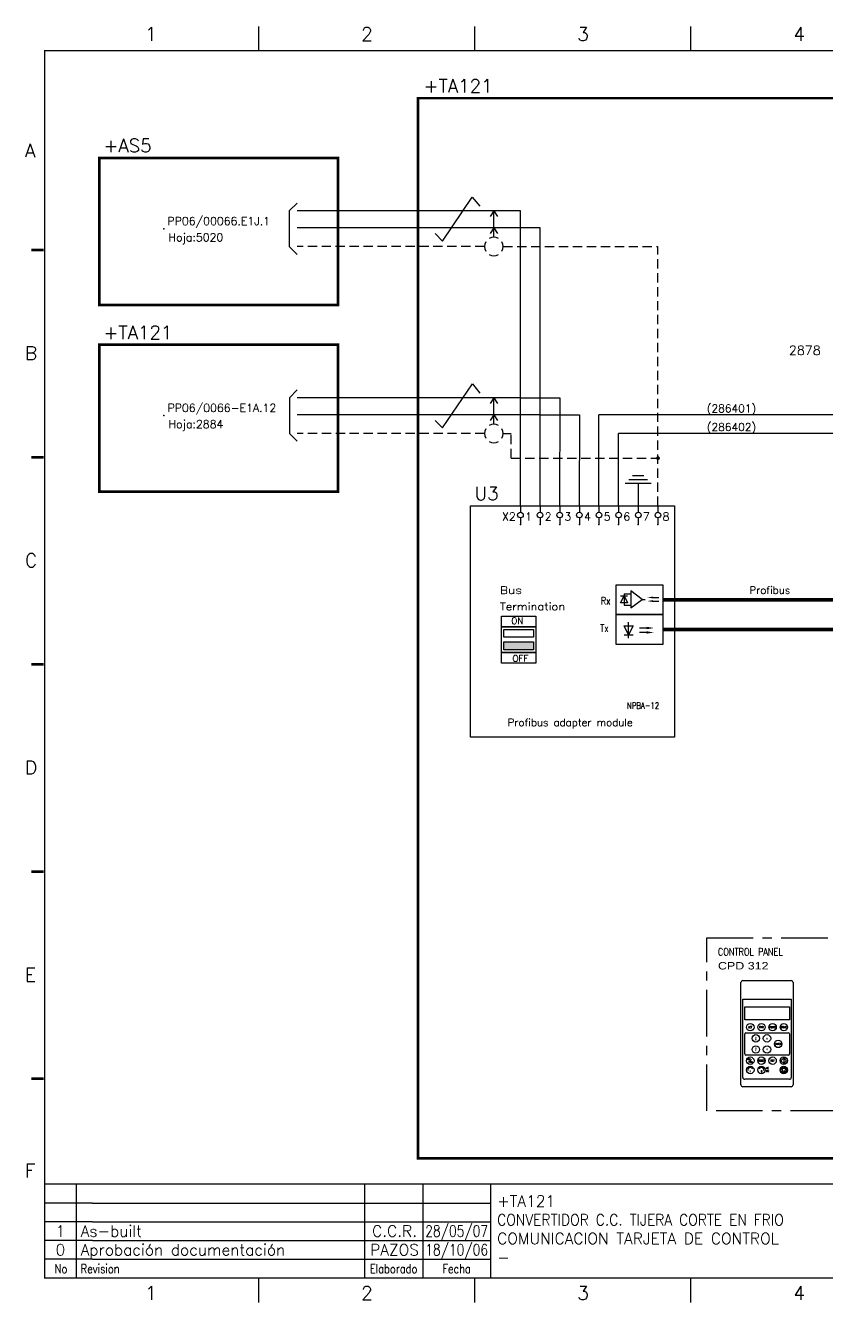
# Model space of a CAD drawing. Extents: x 889 to 1361, y -57 to 286.
# Drawn here: x 888.6 to 1104.1, y -57 to 286.3 of the extents above; entities that cross this region are included whole.
import ezdxf
from ezdxf.enums import TextEntityAlignment as Align

# ---------------------------------------------------------------- set-up
doc = ezdxf.new("R2010")
doc.units = 0
doc.header["$LTSCALE"] = 10
doc.header["$MEASUREMENT"] = 0
for name, pattern in [('CENTER', [2, 1.25, -0.25, 0.25, -0.25]), ('DASHDOT', [1, 0.5, -0.25, 0, -0.25]), ('HIDDEN', [0.375, 0.25, -0.125])]:
    doc.linetypes.add(name, pattern=pattern)
doc.layers.get('0').update_dxf_attribs({"linetype": 'CONTINUOUS'})
for name, color, linetype in [('1', 7, 'CONTINUOUS'), ('10', 5, 'CONTINUOUS'), ('102', 7, 'CONTINUOUS'), ('2', 7, 'CONTINUOUS'), ('25', 3, 'CONTINUOUS'), ('25PK', 4, 'CENTER'), ('35', 2, 'CONTINUOUS'), ('8', 1, 'CONTINUOUS'), ('9', 6, 'CONTINUOUS'), ('NODE', 7, 'CONTINUOUS')]:
    doc.layers.add(name, color=color, linetype=linetype)
doc.styles.add('ABBSTYLE', font='ROMANS.SHX', dxfattribs={"width": 0.8})
doc.styles.add('HELV', font='HELV.SHX')
doc.styles.add('LABEL', font='SIMPLEX', dxfattribs={"width": 0.8, "height": 4})
doc.styles.add('ROMANS', font='ROMANS.SHX')
doc.styles.get("Standard").update_dxf_attribs({"font": 'simplex'})

# ---------------------------------------------------------------- blocks, each defined once
blk = doc.blocks.new('ACAD0257')
at = {"layer": '2'}
for p, q in [((215, 132), (215, 159.5)), ((215.5, 160), (228.5, 160)), ((229, 159.5), (229, 132)), ((215.5, 155), (228.5, 155)), ((215.5, 134), (215.5, 155)), ((228.5, 155), (228.5, 134)), ((216, 153), (228, 153)), ((216, 149.5), (216, 153)), ((228, 153), (228, 149.5)), ((228, 149.5), (216, 149.5)), ((216, 140.3), (216, 145.7)), ((216.3, 146), (227.7, 146)), ((228, 145.7), (228, 140.3)), ((227.7, 140), (216.3, 140)), ((217.8481351728414, 138.7939270103938), (216.9934306319097, 138.1294219295075)), ((226.5, 139.25), (225.75, 138.5)), ((225.75, 138.5), (226.5, 137.75)), ((227.25, 138.5), (226.5, 139.25)), ((226.5, 139), (226.5, 138)), ((226.5, 137.75), (227.25, 138.5)), ((225.8796362901317, 136.4071345249903), (226.5, 135.25)), ((227.1142087806116, 136.4071345249903), (225.8796362901317, 136.4071345249903)), ((226.5, 135.25), (227.1142087806116, 136.4071345249903)), ((228.5, 131.5), (215.5, 131.5)), ((228, 133.5), (216, 133.5))]:
    blk.add_line(p, q, dxfattribs=at)
for centre, radius in [((217.5, 147.5), 1), ((220.5, 147.5), 1), ((223.5, 147.5), 1), ((226.5, 147.5), 1), ((219, 144.5), 1), ((222, 144.5), 1), ((219, 141.5), 1), ((222, 141.5), 1), ((225, 143), 1), ((217.5, 138.5), 1), ((220.5, 138.5), 1), ((223.5, 138.5), 1), ((226.5, 138.5), 1), ((217.5, 136), 1), ((220.5, 136), 1), ((226.5, 136), 1), ((226.5, 136), 0.75)]:
    blk.add_circle(centre, radius, dxfattribs=at)
for centre, radius, start, end in [((215.5, 159.5), 0.5, 90, 180), ((228.5, 159.5), 0.5, 0, 90), ((216.3, 145.7), 0.3, 90, 180), ((227.7, 145.7), 0.3, 0, 90), ((216.3, 140.3), 0.3, 180, 270), ((227.7, 140.3), 0.3, 270, 0), ((216, 134), 0.5, 180, 270), ((217.5, 136), 0.6637186160513493, 25.19740898008553, 188.5605633170787), ((220.5, 136), 0.6637186160513493, 351.4394366829213, 154.8025910199183), ((228, 134), 0.5, 270, 0), ((215.5, 132), 0.5, 180, 270), ((228.5, 132), 0.5, 270, 0)]:
    blk.add_arc(centre, radius, start, end, dxfattribs=at)
for points in [[(218.75, 144.5), (219.25, 144.5), (219, 145)], [(218.75, 144), (219.25, 144), (219, 144.5)], [(221.75, 144.25), (222.25, 144.25), (222, 144.75)], [(218.75, 142), (219.25, 142), (219, 141.5)], [(218.75, 141.5), (219.25, 141.5), (219, 141)], [(221.75, 141.75), (222.25, 141.75), (222, 141.25)], [(218.09995874996, 136.2829321967632), (217.7477515216906, 136.4922686849768), (217.8674194223316, 136.6798568098615), (217.8687793788416, 136.6798568098615)], [(219.90004125004, 136.2829321967632), (220.2522484783094, 136.4922686849768), (220.1325805776684, 136.6798568098615), (220.1312206211584, 136.6798568098615)]]:
    blk.add_solid(points, dxfattribs=at)
at = {"layer": '2', "style": 'ROMANS', "width": 0.8}
for s, p in [('ACT', (217.5, 147.5)), ('PAR', (220.5, 147.5)), ('FUNC', (223.5, 147.5)), ('DRIVE', (226.5, 147.5)), ('ENTER', (225, 143)), ('RESET', (220.5, 138.5)), ('REF', (223.5, 138.5))]:
    blk.add_text(s, height=0.5, dxfattribs=at).set_placement(p, align=Align.MIDDLE)
for s, height, p in [('LOC', 0.3200000000000001, (216.8072958660545, 138.7277477816382)), ('REM', 0.3200000000000001, (217.3727561871242, 137.9260033188665)), ('I', 0.5, (217.4004331881744, 135.3764735608475)), ('0', 0.5, (220.3308449754872, 135.3629128811035)), ('AC', 0.5, (221.7417849646071, 136.2715211537371)), ('DC', 0.5, (221.7553514407412, 135.4849644769771))]:
    blk.add_text(s, height=height, dxfattribs=at).set_placement(p)
blk = doc.blocks.new('NOD', base_point=(237.5, 170))
at = {"layer": 'NODE'}
blk.add_point((237.5, 170), dxfattribs=at)
blk = doc.blocks.new('$021501')
at = {"layer": '2'}
for p, q in [((0, -6), (0, 0)), ((-3.5, -6), (3.5, -6)), ((-2.5, -7), (2.5, -7)), ((-1.5, -8), (1.5, -8))]:
    blk.add_line(p, q, dxfattribs=at)
blk.add_blockref('NOD', (0, 0), dxfattribs=at)
blk = doc.blocks.new('$$PLD12C')
for p, q in [((0, 2.499999999999972), (0, 0.75)), ((0, -0.75), (0, -2.500000000000028))]:
    blk.add_line(p, q)
at = {"layer": '2'}
blk.add_circle((0, 0), 0.75, dxfattribs=at)
for p in [(0, 2.499999999999972), (0, -2.500000000000028)]:
    blk.add_blockref('NOD', p, dxfattribs=at)
at = {"layer": '8'}
blk.add_attdef('*A', (1.25, -1.5), '', height=2.15, dxfattribs=at)
at = {"layer": '9'}
blk.add_attdef('ID', text='', height=2.15, dxfattribs=at).set_placement((-1.25, -1.5), align=Align.RIGHT)
blk = doc.blocks.new('$030107')
at = {"layer": '102'}
for centre, start, end in [((0, 0), 150.0000000000002, 209.9999999999999), ((0, 0), 60.00000000000018, 119.9999999999999), ((0, 0), 330.0000000000002, 29.99999999999989), ((0, -2.842170943040401e-14), 240.0000000000001, 299.9999999999998)]:
    blk.add_arc(centre, 2.500000000000008, start, end, dxfattribs=at)
blk = doc.blocks.new('$PP313')
at = {"layer": '2'}
blk.add_blockref('NOD', (0, 0), dxfattribs=at)
at = {"layer": '8'}
blk.add_attdef('1A', (1, -3.324999999999989), '', height=2.15, dxfattribs=at)
at = {"layer": '9'}
blk.add_attdef('ID', (1, 1), '', height=2.15, dxfattribs=at)
blk = doc.blocks.new('newcajec')
at = {"layer": '1'}
for p, q in [((179.4, 20.84999999999999), (0.1303441721052074, 20.84999999999999)), ((7, 20.84999999999999), (7, 0)), ((71, 20.84999999999999), (71, 0)), ((84, 20.84999999999999), (84, 0.08964143426294768)), ((99, 20.84999999999999), (99, 0)), ((10.6, 16.64), (0, 16.64)), ((10.6, 16.64), (99.00000000000001, 16.64)), ((10.6, 12.48), (0, 12.48)), ((10.6, 12.48), (99.00000000000001, 12.48)), ((10.6, 8.32), (0, 8.32)), ((10.6, 8.32), (99.00000000000001, 8.32)), ((10.6, 4.16), (0, 4.16)), ((10.6, 4.16), (99.00000000000001, 4.16))]:
    blk.add_line(p, q, dxfattribs=at)
for points in [[(47.50000000000003, 272.5, 0.3, 0.3, 0), (47.50000000000003, 277.9125820568927, 0.3, 0.3, 0)], [(95.50000000000003, 272.5, 0.3, 0.3, 0), (95.50000000000003, 277.9125820568927, 0.3, 0.3, 0)], [(143.5000000000001, 272.5, 0.3, 0.3, 0), (143.5000000000001, 277.9125820568927, 0.3, 0.3, 0)], [(-2.989059080962793, 228.2254404700672, 0.6, 0.6, 0), (-0.1817779831361044, 228.2254404700672, 0.6, 0.6, 0)], [(-2.989059080962793, 182.2254404700672, 0.6, 0.6, 0), (-0.1817779831361044, 182.2254404700672, 0.6, 0.6, 0)], [(-2.989059080962793, 136.2254404700672, 0.6, 0.6, 0), (-0.1817779831361044, 136.2254404700672, 0.6, 0.6, 0)], [(-2.989059080962793, 90.2254404700672, 0.6, 0.6, 0), (-0.1817779831361044, 90.2254404700672, 0.6, 0.6, 0)], [(-2.989059080962793, 44.22544047006719, 0.6, 0.6, 0), (-0.1817779831361044, 44.22544047006719, 0.6, 0.6, 0)], [(47.50000000000004, -5.50000000000002, 0.3, 0.3, 0), (47.50000000000004, -0.08741794310727435, 0.3, 0.3, 0)], [(95.50000000000003, -5.50000000000002, 0.3, 0.3, 0), (95.50000000000003, -0.08741794310727435, 0.3, 0.3, 0)], [(143.5000000000001, -5.50000000000002, 0.3, 0.3, 0), (143.5000000000001, -0.08741794310727435, 0.3, 0.3, 0)]]:
    blk.add_lwpolyline(points, format="xyseb", dxfattribs=at)
at = {"layer": '1', "const_width": 0.3}
blk.add_lwpolyline([(0, 0), (0, 272.5), (383, 272.5), (383, 0)], close=True, dxfattribs=at)
at = {"layer": '1', "style": 'ROMANS'}
for s, p in [('1', (22.29321663019694, 274.6822757111598)), ('2', (70.29321663019694, 274.6822757111598)), ('3', (118.2932166301969, 274.6822757111598)), ('4', (166.2932166301969, 274.6822757111598)), ('A', (-4.369531937893967, 248.8361050328228)), ('B', (-4.369531937893967, 203.8361050328228)), ('C', (-4.369531937893967, 157.8361050328228)), ('D', (-4.369531937893967, 111.8361050328228)), ('E', (-4.369531937893967, 65.8361050328228)), ('F', (-4.369531937893967, 22.33610503282279)), ('1', (22.29321663019694, -4.817724288840244)), ('2', (70.29321663019694, -4.817724288840244)), ('3', (118.2932166301969, -4.817724288840244)), ('4', (166.2932166301969, -4.817724288840244))]:
    blk.add_text(s, height=3, dxfattribs=at).set_placement(p)
at = {"layer": '1', "style": 'LABEL', "width": 0.8}
for s, p in [('No', (2.226666121281127, 1.047317943107212)), ('Revision', (7.999999999999986, 1.047317943107211))]:
    blk.add_text(s, height=2, dxfattribs=at).set_placement(p)
for s, p in [('Elaborado', (77.5, 1.047317943107211)), ('Fecha', (91.5, 1.047317943107211))]:
    blk.add_text(s, height=2, dxfattribs=at).set_placement(p, align=Align.CENTER)
at = {"layer": '10', "style": 'ROMANS'}
for tag, p in [('REV41', (3.5, 18.74499999999998)), ('REV43', (77.69972273858866, 18.74499999999998)), ('REV31', (3.5, 14.58499999999999)), ('REV33', (77.69972273858866, 14.58499999999999)), ('REV21', (3.5, 10.42499999999999)), ('REV23', (77.69972273858866, 10.42499999999999)), ('REV11', (3.5, 6.265000000000002)), ('REV13', (77.69972273858866, 6.265000000000002))]:
    blk.add_attdef(tag, text='', height=2.5, dxfattribs=at).set_placement(p, align=Align.MIDDLE)
for tag, p, height in [('REV42', (7.999999999999986, 17.49499999999998), 2.5), ('SHEETNAME1', (100.5, 15.82514432423481), 2.5), ('DESIGNCHECK', (180.7368689439597, 14.83229733012664), 2.5), ('DOCUMENTTYPE', (216.431556680333, 16.80300784715599), 2.5), ('NOTA', (305.324267012746, 15.80181941457773), 3), ('REV32', (7.999999999999986, 13.33499999999999), 2.5), ('OBJECT', (216.431556680333, 12.40274635088354), 2.5), ('REV22', (7.999999999999986, 9.174999999999999), 2.5), ('SHEETNAME2', (100.5, 11.66514432423481), 2.5), ('ORDER', (305.324267012746, 7.301819414577723), 4.5), ('SHEETNAME3', (100.5, 7.505144324234807), 2.5), ('DRAWINGCHECK', (180.5313437479052, 7.714149530439984), 2.5), ('CUSTOMER', (216.431556680333, 8.084891464683468), 2.5), ('REV12', (7.999999999999986, 5.015000000000002), 2.5), ('SHEETNAME4', (100.5, 3.345144324234811), 2.5), ('USER', (180.634361454448, 0.7089454855303376), 2.5), ('DEPARTMENT', (271.9308878022507, 1.045088830057653), 2.5), ('DOCUMENT_ID', (305.324267012746, 0.9341589120460885), 4.4)]:
    blk.add_attdef(tag, p, '', height=height, dxfattribs=at)
for tag, width, p, p2 in [('REV44', 1.221199022953692, (84.52509332113708, 17.49499999999998), (98.48165358346499, 17.49499999999998)), ('REV34', 1.221199022953692, (84.52509332113708, 13.33499999999998), (98.48165358346499, 13.33499999999998)), ('REV24', 1.221199022953692, (84.52509332113708, 9.174999999999988), (98.48165358346499, 9.174999999999988)), ('REV14', 1.221199022953692, (84.52509332113708, 5.014999999999999), (98.48165358346499, 5.014999999999999)), ('CREATED2', 7.039914616041486, (282.7069601254168, 1.045088830057653), (301.1448317388588, 1.045088830057653))]:
    blk.add_attdef(tag, text='', height=2.5, dxfattribs=dict(at, width=width)).set_placement(p, p2, align=Align.FIT)
for tag, p in [('SHEET', (382, 7.433333330000005)), ('NEXTSHEET', (382, 0.5000000000000018))]:
    blk.add_attdef(tag, text='', height=2.5, dxfattribs=at).set_placement(p, align=Align.RIGHT)

msp = doc.modelspace()

# ---------------------------------------------------------------- hatches: boundary and pattern name
at = {"layer": '2'}
msp.add_hatch(color=256, dxfattribs=at).paths.add_polyline_path([(1017.067595418967, 120.7215356501251), (1017.067595418967, 118.622309107412), (1025.03940051453, 118.622309107412), (1025.03940051453, 120.7215356501251)])

# ---------------------------------------------------------------- linework, layer by layer
for p, q in [((959.4440091818186, 236.4987894556207), (961.5653295253783, 238.6201097991803)), ((959.4440091818186, 236.4987894556207), (959.4440091818186, 226.9336620098839)), ((1021.559461882865, 157.3158068670359), (1021.559461882865, 236.4987894556207)), ((1026.837026969293, 157.3158068670359), (1026.837026969293, 231.933662009884)), ((959.4440091818186, 226.9336620098838), (961.5653295253783, 224.8123416663242)), ((959.4626776998134, 186.3088541813619), (961.583998043373, 188.4301745249215)), ((959.4626776998134, 186.3088541813619), (959.4626776998134, 176.7437267356251)), ((1042.669722228579, 176.6991571373094), (1042.669722228579, 181.6991571373093)), ((1047.947287315007, 181.6991571373093), (1042.669722228579, 181.6991571373093)), ((1163.438202048241, 181.6991571373094), (1047.947287315007, 181.6991571373093)), ((959.4626776998134, 176.743726735625), (961.583998043373, 174.6224063920654)), ((1042.669722228579, 157.3158068670358), (1042.669722228579, 176.6991571373094)), ((1163.438202048241, 176.6991571373094), (1047.947287315007, 176.6991571373094)), ((1047.947287315007, 157.3158068670358), (1047.947287315007, 176.6991571373094))]:
    msp.add_line(p, q)
at = {"linetype": 'HIDDEN'}
msp.add_line((1058.510612511128, 157.3158068670359), (1058.510612511128, 226.933662009884), dxfattribs=at)
at = {"const_width": 0.5}
msp.add_lwpolyline([(1058.279281029123, 170.0949719499625, 1), (1058.779281029123, 170.0949719499625, 1)], format="xyb", close=True, dxfattribs=at)
msp.add_lwpolyline([(1008.163763537076, 157.3158068670359), (1062.931959045372, 157.3158068670359), (1062.931959045372, 95.17094062273208), (1008.163763537076, 95.17094062273208)], close=True)
for points in [[(1240.961255252108, 132.0633462899772, 1, 1, 0), (1059.781789271367, 132.0633462899772, 1, 1, 0)], [(1240.961255252108, 124.0633462899772, 1, 1, 0), (1059.781789271367, 124.0633462899772, 1, 1, 0)]]:
    msp.add_lwpolyline(points, format="xyseb")
at = {"layer": '2', "color": 7}
for p, q in [((1000.630644800966, 228.433662009884), (1008.630644800966, 240.2487894556207)), ((1008.630644800966, 240.2487894556207), (1010.630644800966, 237.7487894556207)), ((1021.559461882865, 236.4987894556207), (961.5653295253783, 236.4987894556207)), ((1014.397493034042, 236.4987894556207), (1013.397493034042, 234.9987894556207)), ((1014.397493034042, 236.4987894556207), (1015.397493034042, 234.9987894556207)), ((1014.397493034042, 229.433662009884), (1014.397493034042, 236.4987894556207)), ((1026.837026969293, 231.933662009884), (961.5653295253783, 231.933662009884)), ((998.6306448009657, 230.433662009884), (1000.630644800966, 228.433662009884)), ((1014.397493034042, 231.933662009884), (1013.397493034042, 230.433662009884)), ((1014.397493034042, 231.933662009884), (1015.397493034042, 230.433662009884)), ((1000.649313318961, 178.2437267356251), (1008.649313318961, 190.0588541813618)), ((1008.649313318961, 190.0588541813618), (1010.649313318961, 187.5588541813618)), ((1021.57813040086, 186.3088541813619), (961.583998043373, 186.3088541813619)), ((1014.416161552037, 186.3088541813618), (1013.416161552037, 184.8088541813618)), ((1014.416161552037, 179.2437267356251), (1014.416161552037, 186.3088541813618)), ((1014.416161552037, 186.3088541813618), (1015.416161552037, 184.8088541813618)), ((1021.559461882865, 186.3088541813619), (1032.106616738581, 186.3088541813619)), ((1032.106616738581, 186.3088541813619), (1032.095923537727, 157.3158068670359)), ((1026.855695487288, 181.7437267356252), (961.583998043373, 181.7437267356252)), ((998.6493133189606, 180.2437267356251), (1000.649313318961, 178.2437267356251)), ((1014.416161552037, 181.7437267356251), (1013.416161552037, 180.2437267356251)), ((1014.416161552037, 181.7437267356251), (1015.416161552037, 180.2437267356251)), ((1026.837026969293, 181.7437267356252), (1037.420970435047, 181.7437267356252)), ((1037.420970435047, 181.7437267356252), (1037.373488624155, 157.3158068670359)), ((1047.281789271367, 136.0633462899772), (1059.781789271367, 136.0633462899772)), ((1047.281789271367, 128.0633462899772), (1047.281789271367, 136.0633462899772)), ((1059.781789271367, 136.0633462899772), (1059.781789271367, 128.0633462899772)), ((1047.281789271367, 128.0633462899772), (1059.781789271367, 128.0633462899772)), ((1059.781789271367, 128.0633462899772), (1047.281789271367, 128.0633462899772)), ((1047.281789271367, 128.0633462899772), (1059.781789271367, 128.0633462899772)), ((1059.781789271367, 128.0633462899772), (1047.281789271367, 128.0633462899772)), ((1047.281789271367, 120.0633462899772), (1047.281789271367, 128.0633462899772)), ((1059.781789271367, 128.0633462899772), (1059.781789271367, 120.0633462899772)), ((1059.781789271367, 120.0633462899772), (1047.281789271367, 120.0633462899772))]:
    msp.add_line(p, q, dxfattribs=at)
at = {"layer": '2', "color": 7, "linetype": 'HIDDEN'}
for p, q in [((1011.897493034042, 226.933662009884), (961.5653295253783, 226.933662009884)), ((1016.897493034042, 226.933662009884), (1058.510612511128, 226.933662009884)), ((1011.916161552037, 176.7437267356251), (961.583998043373, 176.7437267356251)), ((1016.916161552037, 176.7437267356251), (1019.109189920967, 176.7437267356251)), ((1019.109189920967, 170.0949719499625), (1019.109189920967, 176.7437267356251)), ((1019.109189920967, 170.0949719499625), (1058.529281029123, 170.0949719499625))]:
    msp.add_line(p, q, dxfattribs=at)
at = {"layer": '2', "color": 3, "linetype": 'DASHDOT', "const_width": 0.7}
msp.add_lwpolyline([(994.0604285524653, 266.8086213722307), (1340.93620764984, 266.8086213722307), (1340.93620764984, -18.01535727655448), (994.0604285524653, -18.01535727655448), (994.0604285524653, 266.8086213722307)], dxfattribs=at)
at = {"layer": '2', "color": 3, "linetype": 'DASHDOT'}
for points in [[(908.4072177213263, 250.7688423376624, 0.7, 0.7, 0), (972.5237088611989, 250.7688423376624, 0.7, 0.7, 0), (972.5237088611989, 211.2688423376624, 0.7, 0.7, 0), (908.4072177213263, 211.2688423376624, 0.7, 0.7, 0), (908.4072177213263, 250.7688423376624, 0.7, 0.7, 0)], [(908.4258862393212, 200.5789070634035, 0.7, 0.7, 0), (972.5423773791936, 200.5789070634035, 0.7, 0.7, 0), (972.5423773791936, 161.0789070634035, 0.7, 0.7, 0), (908.4258862393212, 161.0789070634035, 0.7, 0.7, 0), (908.4258862393212, 200.5789070634035, 0.7, 0.7, 0)]]:
    msp.add_lwpolyline(points, format="xyseb", dxfattribs=at)
at = {"layer": '2'}
for points in [[(1025.714124752333, 127.6568540543623), (1025.714124752333, 124.7675309020771), (1016.474964910203, 124.7675309020771), (1016.474964910203, 127.6568540543623)], [(1025.714124752333, 124.7675309020771), (1025.714124752333, 117.8782077497918), (1016.474964910203, 117.8782077497918), (1016.474964910203, 124.7675309020771)], [(1025.03940051453, 124.0876257454887), (1025.03940051453, 121.9883992027756), (1017.067595418967, 121.9883992027756), (1017.067595418967, 124.0876257454887)], [(1025.03940051453, 120.7215356501251), (1025.03940051453, 118.622309107412), (1017.067595418967, 118.622309107412), (1017.067595418967, 120.7215356501251)], [(1025.714124752333, 117.8782077497918), (1025.714124752333, 114.9888845975066), (1016.474964910203, 114.9888845975066), (1016.474964910203, 117.8782077497918)]]:
    msp.add_lwpolyline(points, close=True, dxfattribs=at)
at = {"layer": '25PK'}
for p, q in [((1071.633967806263, -5.277134786220131), (1071.633967806263, 41.22286521377987)), ((1071.633967806263, 41.22286521377987), (1106.633967806263, 41.22286521377987)), ((1106.633967806263, -5.277134786220131), (1071.633967806263, -5.277134786220131))]:
    msp.add_line(p, q, dxfattribs=at)
at = {"layer": '35'}
for p, q in [((1054.298439461852, 132.1473462899772), (1051.226439461852, 134.4513462899772)), ((1051.226439461852, 134.4513462899772), (1051.226439461852, 129.8433462899772)), ((1048.440567158721, 131.1873462899772), (1049.400567158721, 133.1073462899772)), ((1048.440567158721, 133.1073462899772), (1050.360567158721, 133.1073462899772)), ((1050.360567158721, 131.1873462899772), (1048.440567158721, 131.1873462899772)), ((1049.400567158721, 133.6833462899772), (1049.400567158721, 130.6113462899772)), ((1049.400567158721, 133.6833462899772), (1051.226439461852, 133.6833462899772)), ((1049.400567158721, 133.1073462899772), (1050.360567158721, 131.1873462899772)), ((1049.400567158721, 130.6113462899772), (1051.226439461852, 130.6113462899772)), ((1051.226439461852, 129.8433462899772), (1054.298439461852, 132.1473462899772)), ((1054.298439461852, 132.1473462899772), (1055.066439461852, 132.1473462899772)), ((1057.213292387207, 132.6633462899772), (1058.749292387207, 132.6633462899772)), ((1057.213292387207, 131.7033462899772), (1058.749292387207, 131.7033462899772)), ((1050.64181115166, 122.6627873341525), (1049.44181115166, 125.0627873341525)), ((1049.44181115166, 125.0627873341525), (1051.84181115166, 125.0627873341525)), ((1050.64181115166, 121.7027873341525), (1050.64181115166, 126.0227873341525)), ((1051.84181115166, 125.0627873341525), (1050.64181115166, 122.6627873341525)), ((1055.511789271367, 124.4627873341525), (1053.591789271366, 124.4627873341525)), ((1049.44181115166, 122.6627873341525), (1051.84181115166, 122.6627873341525)), ((1055.511789271367, 123.2627873341525), (1053.591789271366, 123.2627873341525))]:
    msp.add_line(p, q, dxfattribs=at)
for points in [[(1057.213292387207, 132.4073462899772), (1057.213292387207, 132.9193462899772), (1055.677292387207, 132.6633462899772)], [(1057.213292387207, 131.4473462899772), (1057.213292387207, 131.9593462899772), (1055.677292387207, 131.7033462899772)], [(1055.511789271367, 124.1427873341525), (1055.511789271367, 124.7827873341525), (1057.431789271367, 124.4627873341525)], [(1055.511789271367, 122.9427873341525), (1055.511789271367, 123.5827873341525), (1057.431789271367, 123.2627873341525)]]:
    msp.add_solid(points, dxfattribs=at)

# ---------------------------------------------------------------- block references
ref = msp.add_blockref('$PP313', (925.706654375023, 231.7162257327523, -0.0007628928878773422))
ref.add_attrib('ID', 'PP06/00066.E1J.1', (926.706654375023, 232.7162257327523, -0.0007628928878773422), dxfattribs={"layer": '9', "height": 2.15, "style": 'ROMANS'})
ref.add_attrib('1A', 'Hoja:5020', (926.9671159883134, 228.3438292430016, -0.0007628928878773422), dxfattribs={"layer": '8', "height": 2.15, "style": 'ROMANS'})
ref = msp.add_blockref('$PP313', (925.7253228930178, 181.5262904584934, -0.0007628928878773422))
ref.add_attrib('ID', 'PP06/0066-E1A.12', (926.7253228930178, 182.5262904584934, -0.0007628928878773422), dxfattribs={"layer": '9', "height": 2.15, "style": 'ROMANS'})
ref.add_attrib('1A', 'Hoja:2884', (926.9857845063082, 178.1538939687427, -0.0007628928878773422), dxfattribs={"layer": '8', "height": 2.15, "style": 'ROMANS'})
at = {"layer": '2', "color": 7}
ref = msp.add_blockref('newcajec', (893.696728770931, -50.15583080903673), dxfattribs=dict(at, xscale=1.210051061999957, yscale=1.210051061999991, zscale=1.210051062))
ref.add_attrib('REV24', '28/05/07', dxfattribs={"layer": '10', "height": 3.025127655, "style": 'ROMANS', "width": 0.7281683615127691}).set_placement((995.976407709822, -39.05361231518669), (1012.864558277119, -39.05361231518669), align=Align.FIT)
ref.add_attrib('SHEETNAME3', 'COMUNICACION TARJETA DE CONTROL', (1015.306860501931, -41.07422294903317), dxfattribs={"layer": '10', "height": 3.025127655, "style": 'ROMANS'})
ref.add_attrib('SHEETNAME2', 'CONVERTIDOR C.C. TIJERA CORTE EN FRIO', (1015.306860501931, -36.0404105311131), dxfattribs={"layer": '10', "height": 3.025127655, "style": 'ROMANS', "width": 0.9})
ref.add_attrib('SHEETNAME1', '+TA121', (1015.306860501931, -31.00659811319315), dxfattribs={"layer": '10', "height": 3.025127655, "style": 'ROMANS'})
ref.add_attrib('REV22', 'As-built', (903.377137266931, -39.05361231518669), dxfattribs={"layer": '10', "height": 3.025127655, "style": 'ROMANS'})
ref.add_attrib('REV12', 'Aprobación documentación', (903.377137266931, -44.08742473310672), dxfattribs={"layer": '10', "height": 3.025127655, "style": 'ROMANS'})
ref.add_attrib('REV21', '1', dxfattribs={"layer": '10', "height": 3.025127655, "style": 'ROMANS'}).set_placement((897.931907487931, -37.54104848768672), align=Align.MIDDLE)
ref.add_attrib('REV11', '0', dxfattribs={"layer": '10', "height": 3.025127655, "style": 'ROMANS'}).set_placement((897.931907487931, -42.57486090560671), align=Align.MIDDLE)
ref.add_attrib('SHEETNAME4', '-', (1015.306860501931, -46.10803536695311), dxfattribs={"layer": '10', "height": 3.025127655, "style": 'ROMANS'})
ref.add_attrib('REV14', '18/10/06', dxfattribs={"layer": '10', "height": 3.025127655, "style": 'ROMANS', "width": 0.7281683615127693}).set_placement((995.976407709822, -44.08742473310672), (1012.864558277119, -44.08742473310672), align=Align.FIT)
ref.add_attrib('REV23', 'C.C.R.', dxfattribs={"layer": '10', "height": 3.025127655, "style": 'ROMANS'}).set_placement((987.7173607878658, -37.54104848768672), align=Align.MIDDLE)
ref.add_attrib('REV13', 'PAZOS', dxfattribs={"layer": '10', "height": 3.025127655, "style": 'ROMANS'}).set_placement((987.7173607878658, -42.57486090560671), align=Align.MIDDLE)
for name, p in [('$030107', (1014.397493034042, 226.933662009884)), ('$030107', (1014.416161552037, 176.7437267356251)), ('ACAD0257', (865.8247446228008, -130.2771347862201))]:
    msp.add_blockref(name, p, dxfattribs=at)
at = {"layer": '2', "color": 7, "rotation": 180}
msp.add_blockref('$021501', (1053.213674745098, 157.3158068670359), dxfattribs=at)
at = {"layer": '2', "color": 7}
for p, values in [((1021.559461882865, 154.8158068670359), {'ID': 'X2', '*A': '1'}), ((1026.837026969293, 154.8158068670359), {'*A': '2'}), ((1032.114592055722, 154.8158068670359), {'*A': '3'}), ((1037.39215714215, 154.8158068670359), {'*A': '4'}), ((1042.669722228579, 154.8158068670359), {'*A': '5'}), ((1047.947287315007, 154.8158068670359), {'*A': '6'}), ((1053.224852401436, 154.8158068670359), {'*A': '7'}), ((1058.502417487864, 154.8158068670359), {'*A': '8'})]:
    msp.add_blockref('$$PLD12C', p, dxfattribs=at).add_auto_attribs(values)

# ---------------------------------------------------------------- texts
for s, width, p, p2 in [('Bus       ', 0.9682105263157885, (1016.055219466294, 133.6207106306269), (1033.575219466294, 133.6207106306269)), ('Termination', 1.039322033898304, (1016.055219466294, 129.2344672067995), (1033.575219466294, 129.2344672067995))]:
    msp.add_text(s, height=2, dxfattribs=dict(width=width)).set_placement(p, p2, align=Align.FIT)
for s, p in [('Profibus', (1083.091089118232, 133.6417657087851)), ('Profibus adapter module', (1018.117829544158, 98.10032549995779))]:
    msp.add_text(s, height=2).set_placement(p)
at = {"layer": '102', "style": 'ROMANS'}
for s, p in [('ON', (1020.712328904451, 126.3884495980501)), ('OFF', (1021.562890864324, 116.2872252105778))]:
    msp.add_text(s, height=1.72, dxfattribs=at).set_placement(p, align=Align.MIDDLE)
at = {"layer": '2', "color": 6}
for s, height, p in [('+TA121', 3.6, (995.5604285524653, 268.3086213722307)), ('+AS5', 3.6, (909.4837668240783, 252.2688423376623)), ('+TA121', 3.6, (909.5024353420731, 202.0789070634035)), ('(286401)', 2.1, (1071.625283005035, 182.3991573089772)), ('(286402)', 2.1, (1071.625283005035, 177.3991573089772)), ('U3', 3.6, (1009.240312639828, 158.8158068670359))]:
    msp.add_text(s, height=height, dxfattribs=at).set_placement(p)
at = {"layer": '2', "color": 7, "style": 'ROMANS'}
msp.add_text('2878', height=2.5, dxfattribs=at).set_placement((1093.688202048241, 197.8142533850158))
at = {"layer": '25'}
for s, height, style, width, p in [('Rx', 2, 'ABBSTYLE', 0.8, (1043.162622424439, 130.7633462899772)), ('Tx', 2, 'ABBSTYLE', 0.8, (1042.997889159671, 123.4133462899772)), ('NPBA-12', 1.7, 'ABBSTYLE', 0.8, (1050.207957920502, 102.7831781501432)), ('CONTROL PANEL', 2, 'ABBSTYLE', 0.8, (1074.633967806263, 36.47286521377987)), ('CPD 312', 2, 'HELV', 1.2, (1074.633967806263, 32.72286521377987))]:
    msp.add_text(s, height=height, dxfattribs=dict(at, style=style, width=width)).set_placement(p)

doc.saveas('drawing.dxf')
